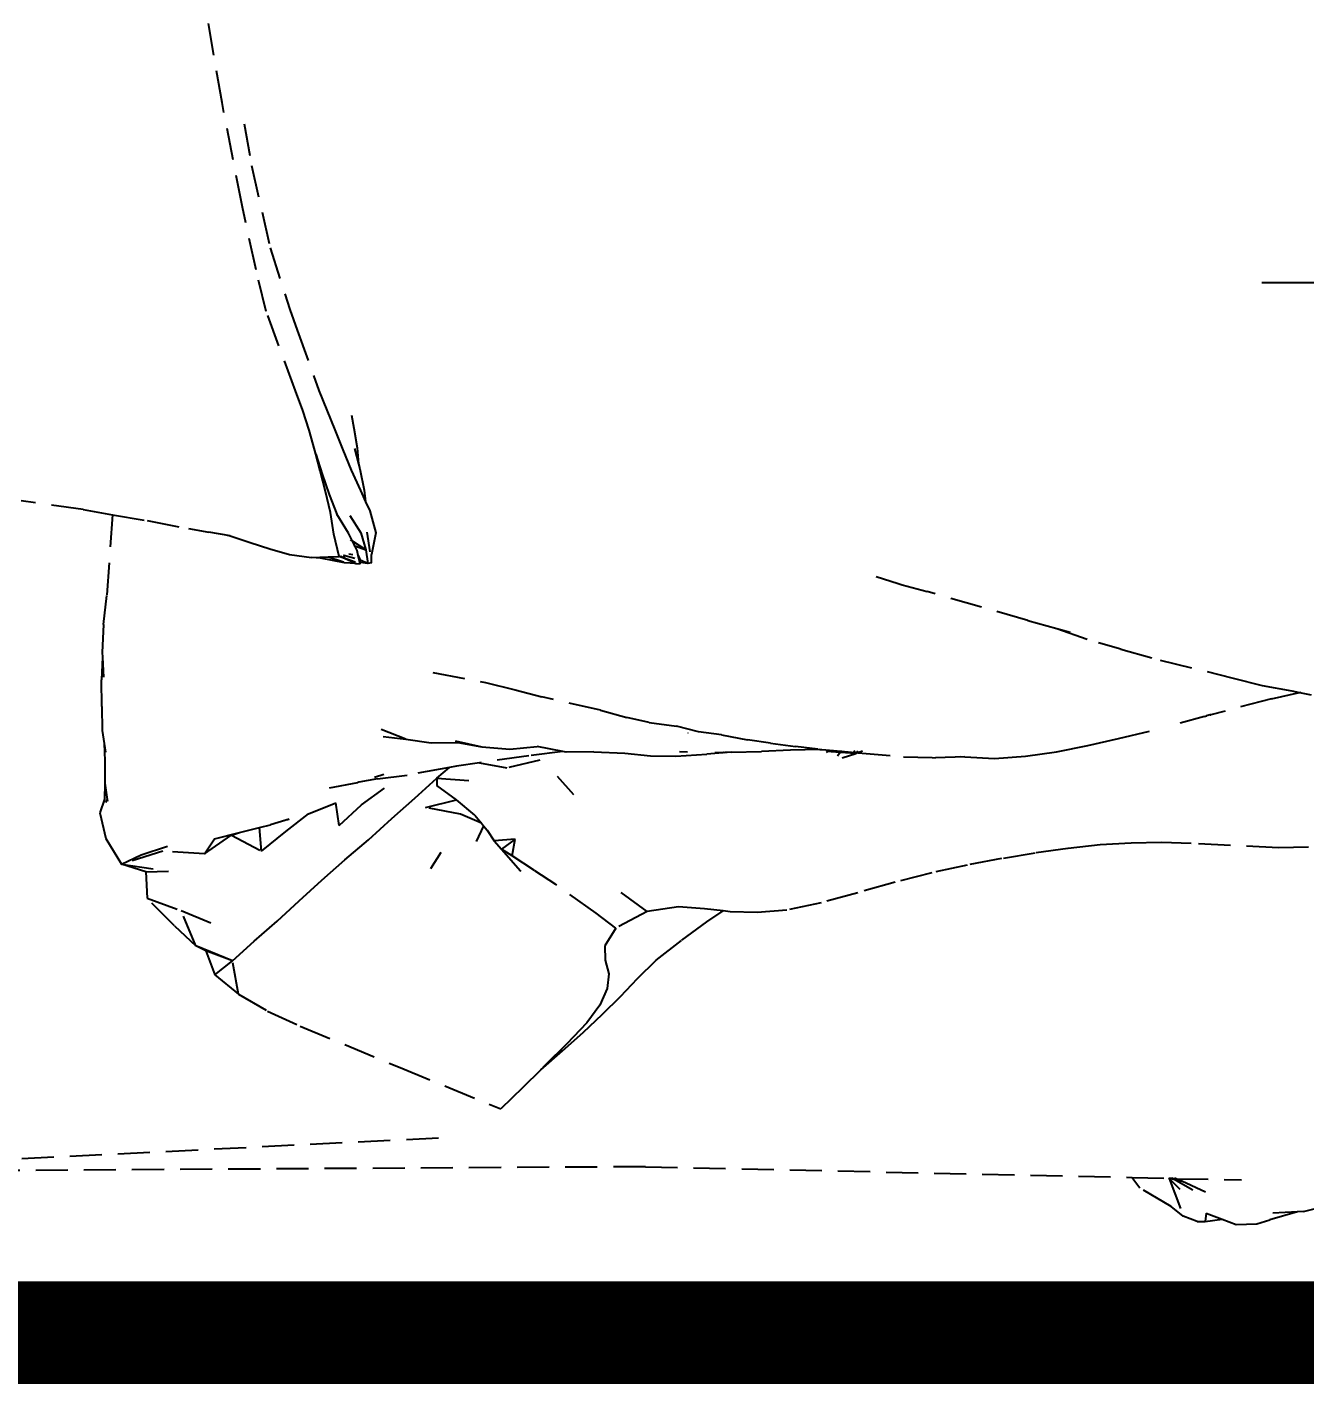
# Model space of a CAD drawing. Header units: millimetres. Extents: x 0 to 460473, y -68369 to 85219.
# Drawn here: x 229509.8 to 229758.7, y -31072.2 to -30807.9 of the extents above; entities that cross this region are included whole.
import ezdxf

# ---------------------------------------------------------------- set-up
doc = ezdxf.new("R2010")
doc.units = ezdxf.units.MM
doc.header["$LTSCALE"] = 50
doc.linetypes.add('HIDDEN2', pattern=[0.1875, 0.125, -0.0625])
for name, color, linetype in [('DIM', 7, 'Continuous'), ('fur', 6, 'Continuous'), ('hid', 8, 'HIDDEN2')]:
    doc.layers.add(name, color=color, linetype=linetype)
doc.styles.add('맑은 고딕', font='malgun.ttf')
doc.dimstyles.new('DH IN40', dxfattribs={"dimscale": 40, "dimtxt": 2.5, "dimasz": 1, "dimexe": 1.5, "dimexo": 1.5, "dimtad": 1, "dimdec": 7, "dimlunit": 6, "dimtxsty": '맑은 고딕', "dimblk": 'ARCHTICK', "dimcen": 2.5, "dimclrd": 256, "dimclre": 256, "dimclrt": 256, "dimadec": 0, "dimazin": 0, "dimtfac": 1, "dimtdec": 7, "dimtix": 1, "dimtmove": 0, "dimatfit": 3, "dimldrblk": 'ARCHTICK', "dimfxl": 1, "dimtfillclr": 1, "dimlwd": -1, "dimlwe": -1, "dimarcsym": 0})

# ---------------------------------------------------------------- blocks, each defined once
blk = doc.blocks.new('_ArchTick')
at = {"color": 0, "linetype": 'ByBlock', "const_width": 0.15}
blk.add_lwpolyline([(-0.5, -0.5), (0.5, 0.5)], dxfattribs=at)
blk = doc.blocks.new('*D439')
at = {"layer": 'Defpoints', "color": 0, "transparency": 16777216}
for p in [(229959, -29637.76), (229810.33, -30857.76), (229959, -30857.76)]:
    blk.add_point(p, dxfattribs=at)
at = {"layer": 'DIM', "transparency": 16777216}
for p, q in [((229899, -29637.76), (229750.33, -29637.76)), ((229810.33, -29637.76), (229810.33, -30857.76)), ((229899, -30857.76), (229750.33, -30857.76))]:
    blk.add_line(p, q, dxfattribs=at)
at = {"layer": 'DIM', "transparency": 16777216, "xscale": 40, "yscale": 40, "zscale": 40}
for p, rotation in [((229810.33, -29637.76), 90), ((229810.33, -30857.76), 270)]:
    blk.add_blockref('_ArchTick', p, dxfattribs=dict(at, rotation=rotation))
at = {"layer": 'DIM', "transparency": 16777216, "insert": (229725.01, -30247.76), "char_height": 100, "attachment_point": 5, "rotation": 90, "style": '맑은 고딕'}
blk.add_mtext('1,220', dxfattribs=at)

msp = doc.modelspace()

# ---------------------------------------------------------------- linework, layer by layer
at = {"layer": 'fur', "color": 40, "lineweight": 50, "true_color": 0xf8d731, "const_width": 20}
msp.add_lwpolyline([(227948.79534532, -29852.15140199), (229958.57693828, -29852.15140199), (229958.57693828, -31062.19639215), (227948.79534532, -31062.19639215)], close=True, dxfattribs=at)
at = {"layer": 'hid'}
for p, q in [((229547.7977445, -30822.63174318), (229542.91532024, -30794.32642014)), ((229551.76247497, -30842.98841543), (229547.7977445, -30822.63174318)), ((229552.11725435, -30826.77128371), (229553.52737327, -30834.86492518)), ((229553.52737327, -30834.86492518), (229557.18381728, -30850.93776299)), ((229554.43390209, -30855.21897217), (229551.76247497, -30842.98841543)), ((229557.18381728, -30850.93776299), (229561.02606637, -30862.94059516)), ((229556.40960167, -30863.2978593), (229554.43390209, -30855.21897217)), ((229562.1265657, -30878.78607661), (229556.40960167, -30863.2978593)), ((229561.02606637, -30862.94059516), (229562.44801682, -30866.96578634)), ((229562.44801682, -30866.96578634), (229566.64837813, -30878.7128036)), ((229563.55001592, -30882.59679174), (229562.1265657, -30878.78607661)), ((229566.64837813, -30878.7128036), (229568.23097081, -30882.53035103)), ((229564.8051584, -30886.455948), (229563.55001592, -30882.59679174)), ((229568.23097081, -30882.53035103), (229569.7953996, -30886.3889781)), ((229573.01846424, -30883.5264111), (229573.47917279, -30886.02565604)), ((229565.89215978, -30890.3922966), (229564.8051584, -30886.455948)), ((229569.7953996, -30886.3889781), (229571.32949966, -30890.28941462)), ((229573.47917279, -30886.02565604), (229574.09357936, -30889.90359121)), ((229566.08295453, -30891.13154117), (229565.89215978, -30890.3922966)), ((229566.08295453, -30891.13154117), (229567.29777938, -30895.00129799)), ((229566.91633738, -30894.36052815), (229566.08295453, -30891.13154117)), ((229571.32949966, -30890.28941462), (229572.9687504, -30894.21023906)), ((229573.59698821, -30890.00004747), (229574.36795473, -30892.98096928)), ((229574.09357936, -30889.90359121), (229574.36795473, -30892.98096928)), ((229567.94268132, -30898.36734576), (229566.91633738, -30894.36052815)), ((229572.9687504, -30894.21023906), (229574.75364566, -30898.15780819)), ((229574.36795473, -30892.98096928), (229574.62983115, -30893.99350759)), ((229574.62983115, -30893.99350759), (229575.4985324, -30898.09794385)), ((229567.29777938, -30895.00129799), (229568.65340658, -30898.96723079)), ((229568.91869957, -30902.45275296), (229567.94268132, -30898.36734576)), ((229568.65340658, -30898.96723079), (229570.18367389, -30902.8270929)), ((229574.75364566, -30898.15780819), (229575.77036981, -30900.37116536)), ((229575.4985324, -30898.09794385), (229575.77036981, -30900.37116536)), ((229520.75069053, -30901.9165546), (229508.66269527, -30900.17002402)), ((229520.75069053, -30901.9165546), (229526.45333555, -30902.89735263)), ((229569.60876131, -30906.70436927), (229568.91869957, -30902.45275296)), ((229575.77036981, -30900.37116536), (229576.59969829, -30902.17657159)), ((229576.59969829, -30902.17657159), (229577.72985977, -30906.41035425)), ((229526.45333555, -30902.89735263), (229525.33714536, -30918.65980139)), ((229526.45333555, -30902.89735263), (229533.22329398, -30904.06171791)), ((229533.22329398, -30904.06171791), (229541.28790104, -30905.62024801)), ((229572.42150028, -30906.52151366), (229570.18367389, -30902.8270929)), ((229572.6852935, -30903.04495207), (229574.85163076, -30906.43426069)), ((229541.28790104, -30905.62024801), (229545.20980468, -30906.30241451)), ((229549.37650444, -30907.03802583), (229545.20980468, -30906.30241451)), ((229548.56776855, -30906.79315661), (229549.37650444, -30907.03802583)), ((229549.37650444, -30907.03802583), (229553.26791272, -30908.28673647)), ((229570.64710342, -30911.01427972), (229569.60876131, -30906.70436927)), ((229573.19874888, -30908.07525866), (229572.42150028, -30906.52151366)), ((229573.19874888, -30908.07525866), (229572.81494854, -30907.82948804)), ((229574.85163076, -30906.43426069), (229575.84131361, -30909.767453)), ((229576.63269327, -30910.16243677), (229576.08660964, -30906.29923447)), ((229577.72985977, -30906.41035425), (229576.89065405, -30910.65046892)), ((229553.26791272, -30908.28673647), (229557.12649266, -30909.53827051)), ((229557.12649266, -30909.53827051), (229560.92908112, -30910.68682474)), ((229575.84131361, -30909.767453), (229573.19874888, -30908.07525866)), ((229573.63991623, -30908.95716642), (229573.19874888, -30908.07525866)), ((229573.46943772, -30908.87126285), (229573.50650196, -30908.90805952)), ((229573.50650196, -30908.90805952), (229573.53546085, -30908.97635433)), ((229573.50650196, -30908.90805952), (229573.63991623, -30908.95716642)), ((229573.63991623, -30908.95716642), (229575.84131361, -30909.767453)), ((229574.09524578, -30909.86738485), (229573.63991623, -30908.95716642)), ((229574.33558952, -30910.86332738), (229574.09524578, -30909.86738485)), ((229575.84131361, -30909.767453), (229576.21942278, -30912.38337783)), ((229560.92908112, -30910.68682474), (229565.24892426, -30911.25056199)), ((229565.24892426, -30911.25056199), (229568.45607307, -30911.11018273)), ((229567.00665698, -30911.38355239), (229565.24892426, -30911.25056199)), ((229571.6312871, -30912.2907637), (229567.00665698, -30911.38355239)), ((229568.45607307, -30911.11018273), (229570.64710342, -30911.01427972)), ((229568.45607307, -30911.11018273), (229571.47573301, -30912.0890104)), ((229571.13513163, -30911.2310088), (229570.64710342, -30911.01427972)), ((229570.73255218, -30910.99434082), (229571.00571556, -30911.11126104)), ((229571.00571556, -30911.11126104), (229570.93990251, -30910.945957)), ((229571.07054664, -30911.136709), (229571.00571556, -30911.11126104)), ((229571.13513163, -30911.2310088), (229571.07054664, -30911.136709)), ((229571.61961732, -30911.35223419), (229571.07054664, -30911.136709)), ((229571.64100572, -30911.45566308), (229571.13513163, -30911.2310088)), ((229571.51480482, -30910.84538755), (229571.4873286, -30910.81821877)), ((229573.69258264, -30911.46295413), (229571.51480482, -30910.84538755)), ((229571.51480482, -30910.84538755), (229571.61961732, -30911.35223419)), ((229571.61961732, -30911.35223419), (229571.64100572, -30911.45566308)), ((229573.50733517, -30912.09321485), (229571.61961732, -30911.35223419)), ((229573.85078295, -30912.43700592), (229571.6312871, -30912.2907637)), ((229573.69559288, -30912.36808736), (229571.64100572, -30911.45566308)), ((229573.25653997, -30910.69330205), (229572.51382371, -30910.57869297)), ((229573.8000323, -30912.12453016), (229573.50733517, -30912.09321485)), ((229573.69559288, -30912.36808736), (229573.8417882, -30912.38162455)), ((229573.85078295, -30912.43700592), (229573.69559288, -30912.36808736)), ((229573.85078295, -30912.43700592), (229574.72165053, -30912.46309678)), ((229574.33558952, -30910.86332738), (229574.71248525, -30911.75217453)), ((229574.53815894, -30911.70273968), (229574.33558952, -30910.86332738)), ((229574.71248525, -30911.75217453), (229574.53815894, -30911.70273968)), ((229574.662207, -30912.21677319), (229574.53815894, -30911.70273968)), ((229574.72165053, -30912.46309678), (229574.662207, -30912.21677319)), ((229574.71855262, -30912.22280154), (229574.662207, -30912.21677319)), ((229576.21942278, -30912.38337783), (229574.71248525, -30911.75217453)), ((229574.71855262, -30912.22280154), (229574.71248525, -30911.75217453)), ((229574.72165053, -30912.46309678), (229574.71855262, -30912.22280154)), ((229576.21942278, -30912.38337783), (229574.71855262, -30912.22280154)), ((229576.90315215, -30912.25476617), (229576.21942278, -30912.38337783)), ((229576.90315215, -30912.25476617), (229576.89065405, -30910.65046892)), ((229675.19235879, -30914.92768905), (229679.4983707, -30916.33027335)), ((229679.4983707, -30916.33027335), (229680.2416639, -30916.53425186)), ((229680.2416639, -30916.53425186), (229680.27258631, -30916.5440906)), ((229680.27258631, -30916.5440906), (229685.1265149, -30917.87477891)), ((229704.74353199, -30923.51477666), (229685.1265149, -30917.87477891)), ((229524.72057245, -30924.30746194), (229525.33714536, -30918.65980139)), ((229704.74353199, -30923.51477666), (229710.38348686, -30925.06116921)), ((229524.72057245, -30924.30746194), (229524.47860924, -30929.7272642)), ((229710.38348686, -30925.06116921), (229718.48544243, -30927.87813357)), ((229710.38348686, -30925.06116921), (229712.97594686, -30925.77198355)), ((229722.8517785, -30929.10681458), (229718.48544243, -30927.87813357)), ((229524.51835029, -30930.63725279), (229524.302636, -30935.05839601)), ((229524.47860924, -30929.7272642), (229524.51835029, -30930.63725279)), ((229524.51835029, -30930.63725279), (229524.68924388, -30934.55036642)), ((229722.8517785, -30929.10681458), (229730.53927623, -30931.24602646)), ((229730.53927623, -30931.24602646), (229741.91954577, -30934.0101765)), ((229588.86815168, -30933.62617179), (229599.09492996, -30935.61076453)), ((229741.91954577, -30934.0101765), (229744.71245442, -30934.7670401)), ((229524.39562186, -30940.27129174), (229524.302636, -30935.05839601)), ((229599.09492996, -30935.61076453), (229604.91771123, -30937.0015021)), ((229744.71245442, -30934.7670401), (229750.38492522, -30936.17730206)), ((229750.38492522, -30936.17730206), (229756.12938506, -30937.23680526)), ((229604.91771123, -30937.0015021), (229610.07226077, -30938.40256738)), ((229621.49052454, -30940.99956717), (229610.07226077, -30938.40256738)), ((229752.21598013, -30938.73938416), (229740.36244921, -30941.89288768)), ((229752.21598013, -30938.73938416), (229757.6386271, -30937.54423834)), ((229756.12938506, -30937.23680526), (229757.6386271, -30937.54423834)), ((229757.6386271, -30937.54423834), (229758.00193672, -30937.46416528)), ((229757.6386271, -30937.54423834), (229759.8948125, -30938.00382402)), ((229524.39562186, -30940.27129174), (229524.44461441, -30944.90565214)), ((229621.49052454, -30940.99956717), (229626.66640418, -30942.41006855)), ((229739.17548819, -30942.21692758), (229739.57197845, -30942.09008333)), ((229740.28791693, -30941.89938261), (229739.57197845, -30942.09008333)), ((229740.28791693, -30941.89938261), (229740.33252898, -30941.88575881)), ((229740.36244921, -30941.89288768), (229740.28791693, -30941.89938261)), ((229740.33252898, -30941.88575881), (229740.36244921, -30941.89288768)), ((229583.60095259, -30946.63316522), (229578.77501975, -30944.73038008)), ((229630.97241609, -30943.3922304), (229626.66640418, -30942.41006855)), ((229630.97241609, -30943.3922304), (229636.29893948, -30944.12062967)), ((229640.57028999, -30945.22188782), (229636.29893948, -30944.12062967)), ((229739.17548819, -30942.21692758), (229734.4040219, -30943.51953603)), ((229524.44461441, -30944.90565214), (229524.84185383, -30947.47859895)), ((229524.84185383, -30947.47859895), (229524.95553672, -30950.85519527)), ((229524.84185383, -30947.47859895), (229525.10051468, -30949.15396293)), ((229579.16162763, -30946.08820605), (229583.60095259, -30946.63316522)), ((229583.60095259, -30946.63316522), (229588.54020155, -30947.31901039)), ((229588.54020155, -30947.31901039), (229593.74341036, -30947.2918298)), ((229593.21149124, -30946.94353945), (229598.41736632, -30948.12983808)), ((229593.74341036, -30947.2918298), (229598.41736632, -30948.12983808)), ((229638.59912818, -30945.47416436), (229638.50949913, -30945.48444841)), ((229645.08893623, -30945.78061229), (229640.57028999, -30945.22188782)), ((229645.08893623, -30945.78061229), (229650.1701636, -30946.75663861)), ((229654.61315468, -30947.41549473), (229650.1701636, -30946.75663861)), ((229654.61315468, -30947.41549473), (229659.50407764, -30948.05759867)), ((229716.41142447, -30947.86332067), (229722.43317548, -30946.50532793)), ((229722.43317548, -30946.50532793), (229728.43792908, -30945.05580089)), ((229607.56664177, -30949.84059403), (229597.94119024, -30951.24660875)), ((229598.41736632, -30948.12983808), (229603.85320643, -30948.55896354)), ((229603.85320643, -30948.55896354), (229609.1723976, -30948.0267361)), ((229614.20548412, -30949.03052964), (229607.56664177, -30949.84059403)), ((229614.20548412, -30949.03052964), (229609.1723976, -30948.0267361)), ((229614.8448684, -30949.15804778), (229614.20548412, -30949.03052964)), ((229620.23338237, -30949.12290057), (229614.8448684, -30949.15804778)), ((229620.23338237, -30949.12290057), (229626.24180208, -30949.33419162)), ((229626.24180208, -30949.33419162), (229631.25637291, -30949.86029509)), ((229631.25637291, -30949.86029509), (229636.20695347, -30949.93743666)), ((229636.20695347, -30949.93743666), (229642.20370829, -30949.55529523)), ((229636.92129327, -30949.00498909), (229638.44374276, -30949.0801906)), ((229646.99397989, -30949.18479247), (229642.20370829, -30949.55529523)), ((229643.80826155, -30949.19824131), (229645.46754533, -30949.17905651)), ((229645.46754533, -30949.17905651), (229645.76279747, -30949.18999004)), ((229646.99397989, -30949.18479247), (229645.76279747, -30949.18999004)), ((229646.99397989, -30949.18479247), (229652.85575523, -30948.99609358)), ((229658.50922892, -30948.78567266), (229652.85575523, -30948.99609358)), ((229664.20536278, -30948.63773475), (229658.50922892, -30948.78567266)), ((229663.83041979, -30948.57238542), (229659.50407764, -30948.05759867)), ((229663.83041979, -30948.57238542), (229664.20536278, -30948.63773475)), ((229664.20536278, -30948.63773475), (229664.61246655, -30948.64021219)), ((229664.61246655, -30948.64021219), (229668.35917109, -30948.97875025)), ((229665.5844864, -30949.04436877), (229665.5205886, -30949.13329864)), ((229665.5844864, -30949.04436877), (229665.72604984, -30949.21071437)), ((229668.17827675, -30949.22820858), (229665.5844864, -30949.04436877)), ((229668.17827675, -30949.22820858), (229667.66200435, -30949.94016259)), ((229668.35917109, -30948.97875025), (229668.17827675, -30949.22820858)), ((229671.26029002, -30949.44665211), (229668.17827675, -30949.22820858)), ((229668.42430899, -30948.88892327), (229668.35917109, -30948.97875025)), ((229668.35917109, -30948.97875025), (229671.08829747, -30949.22363475)), ((229668.59061823, -30950.29005498), (229671.26029002, -30949.44665211)), ((229671.08829747, -30949.22363475), (229670.85293219, -30948.91844395)), ((229671.26029002, -30949.44665211), (229671.08829747, -30949.22363475)), ((229671.08829747, -30949.22363475), (229671.40178444, -30949.25176394)), ((229671.26029002, -30949.44665211), (229671.40178444, -30949.25176394)), ((229671.69134783, -30949.27774646), (229671.26029002, -30949.44665211)), ((229671.40178444, -30949.25176394), (229671.63686604, -30948.92797291)), ((229671.40178444, -30949.25176394), (229671.69134783, -30949.27774646)), ((229672.55549492, -30948.93913914), (229671.69134783, -30949.27774646)), ((229671.69134783, -30949.27774646), (229680.55421015, -30950.07301105)), ((229680.55421015, -30950.07301105), (229686.11131879, -30950.22654665)), ((229692.44273575, -30950.06733453), (229686.76526571, -30950.24461434)), ((229691.60897528, -30950.00551051), (229692.44273575, -30950.06733453)), ((229692.44273575, -30950.06733453), (229698.25385212, -30950.39161938)), ((229698.25385212, -30950.39161938), (229704.28060238, -30949.96708566)), ((229704.28060238, -30949.96708566), (229710.35267908, -30949.08789536)), ((229710.35267908, -30949.08789536), (229716.41142447, -30947.86332067)), ((229524.95553672, -30950.85519527), (229524.96542423, -30955.02946905)), ((229592.09348815, -30952.14407628), (229583.83325061, -30953.60854539)), ((229589.65069935, -30954.22797296), (229592.09348815, -30952.14407628)), ((229593.47978378, -30951.89829798), (229592.09348815, -30952.14407628)), ((229597.94119024, -30951.24660875), (229593.47978378, -30951.89829798)), ((229597.94119024, -30951.24660875), (229603.25296436, -30952.22816688)), ((229609.71398192, -30950.70220991), (229603.25296436, -30952.22816688)), ((229686.11131879, -30950.22654665), (229686.76526571, -30950.24461434)), ((229524.96586848, -30955.2170216), (229524.90954372, -30958.30539869)), ((229524.96542423, -30955.02946905), (229524.96453535, -30955.07445475)), ((229524.96453535, -30955.07445475), (229524.96586848, -30955.2170216)), ((229524.96586848, -30955.2170216), (229525.45687568, -30958.37431822)), ((229568.75720969, -30956.11362122), (229574.26170603, -30955.09061252)), ((229574.44424977, -30955.02926666), (229574.26170603, -30955.09061252)), ((229578.06846052, -30954.33823417), (229574.44424977, -30955.02926666)), ((229577.48962005, -30954.00583589), (229579.32728034, -30953.43341926)), ((229578.06846052, -30954.33823417), (229583.83325061, -30953.60854539)), ((229585.33035629, -30958.1305262), (229589.65069935, -30954.22797296)), ((229589.65069935, -30954.22797296), (229589.62403674, -30955.6257806)), ((229589.65069935, -30954.22797296), (229596.50232418, -30954.73513489)), ((229616.31164536, -30957.46917691), (229613.13912777, -30953.86881665)), ((229574.95360082, -30959.38618967), (229579.44025193, -30956.13935874)), ((229593.44212284, -30958.41093112), (229589.62403674, -30955.6257806)), ((229524.90954372, -30958.30539869), (229523.99268313, -30960.98854687)), ((229525.45687568, -30958.37431822), (229525.13663522, -30958.94608851)), ((229525.45687568, -30958.37431822), (229525.50378669, -30958.67596749)), ((229564.63383668, -30961.15037228), (229569.98768926, -30959.04514935)), ((229570.59193071, -30963.46916314), (229569.98768926, -30959.04514935)), ((229570.59193071, -30963.46916314), (229574.95360082, -30959.38618967)), ((229580.85736978, -30962.10280257), (229585.33035629, -30958.1305262)), ((229587.44170191, -30959.9126696), (229593.44212284, -30958.41093112)), ((229594.2729965, -30961.24826336), (229587.44170191, -30959.9126696)), ((229597.04424178, -30961.44254631), (229593.44212284, -30958.41093112)), ((229523.99268313, -30960.98854687), (229525.19316725, -30965.97261097)), ((229555.11645485, -30963.84909131), (229557.26962313, -30963.30814017)), ((229560.89373872, -30962.21316614), (229557.26962313, -30963.30814017)), ((229559.74684466, -30962.47779595), (229560.89373872, -30962.21316614)), ((229560.24217113, -30964.61677458), (229564.63383668, -30961.15037228)), ((229576.33605727, -30966.21966674), (229580.85736978, -30962.10280257)), ((229598.32622091, -30963.00753402), (229594.2729965, -30961.24826336)), ((229597.04424178, -30961.44254631), (229598.32622091, -30963.00753402)), ((229598.32622091, -30963.00753402), (229598.7248626, -30963.4941795)), ((229525.19316725, -30965.97261097), (229528.19337772, -30970.98803628)), ((229544.37924987, -30968.93511725), (229549.62745184, -30965.35198799)), ((229546.31995477, -30966.05907966), (229551.21115569, -30964.830239)), ((229549.62745184, -30965.35198799), (229551.21115569, -30964.830239)), ((229549.62745184, -30965.35198799), (229555.51855606, -30968.47090404)), ((229551.21115569, -30964.830239), (229555.11645485, -30963.84909131)), ((229555.51855606, -30968.47090404), (229555.11645485, -30963.84909131)), ((229555.51855606, -30968.47090404), (229560.24217113, -30964.61677458)), ((229598.7248626, -30963.4941795), (229597.30020286, -30966.52499353)), ((229598.7248626, -30963.4941795), (229599.41588115, -30964.3377467)), ((229599.41588115, -30964.3377467), (229600.78567287, -30966.40272544)), ((229536.25715156, -30968.41944881), (229528.19337772, -30970.98803628)), ((229532.084786, -30969.17169177), (229537.20067476, -30967.48770694)), ((229544.37924987, -30968.93511725), (229536.25715156, -30968.41944881)), ((229544.37924987, -30968.93511725), (229546.31995477, -30966.05907966)), ((229571.73675663, -30970.11947914), (229576.33605727, -30966.21966674)), ((229604.8990474, -30966.10006355), (229600.78567287, -30966.40272544)), ((229600.78567287, -30966.40272544), (229602.20745667, -30968.04184628)), ((229604.8990474, -30966.10006355), (229602.20745667, -30968.04184628)), ((229604.27980822, -30969.37265182), (229602.20745667, -30968.04184628)), ((229602.20745667, -30968.04184628), (229605.91914616, -30972.25143867)), ((229604.27980822, -30969.37265182), (229604.8990474, -30966.10006355)), ((229712.54801193, -30967.89593758), (229706.14298586, -30968.81774306)), ((229718.81105959, -30967.21922305), (229712.54801193, -30967.89593758)), ((229724.89713415, -30966.85279194), (229718.81105959, -30967.21922305)), ((229730.80890189, -30966.77780507), (229724.89713415, -30966.85279194)), ((229736.58202405, -30966.92233674), (229730.80890189, -30966.77780507)), ((229753.56910771, -30967.80782108), (229736.58202405, -30966.92233674)), ((229759.43088305, -30967.66600053), (229753.56910771, -30967.80782108)), ((229528.19337772, -30970.98803628), (229532.084786, -30969.17169177)), ((229528.19337772, -30970.98803628), (229537.37764785, -30972.33967554)), ((229532.93299036, -30972.44061457), (229528.19337772, -30970.98803628)), ((229567.21011161, -30974.06882817), (229571.73675663, -30970.11947914)), ((229590.38525433, -30968.72396655), (229588.3738935, -30971.89854486)), ((229608.67447332, -30972.18653167), (229604.27980822, -30969.37265182)), ((229692.93099484, -30971.13824447), (229686.02671135, -30972.65956182)), ((229699.61264551, -30969.89600123), (229692.93099484, -30971.13824447)), ((229706.14298586, -30968.81774306), (229699.61264551, -30969.89600123)), ((229532.93299036, -30972.44061457), (229537.37764785, -30972.33967554)), ((229532.93299036, -30972.44061457), (229533.20961496, -30977.60977815)), ((229605.91914616, -30972.25143867), (229605.86457864, -30972.27655777)), ((229605.91914616, -30972.25143867), (229606.00954521, -30972.35396426)), ((229608.67447332, -30972.18653167), (229612.77518311, -30974.88344021)), ((229686.02671135, -30972.65956182), (229678.89979505, -30974.49628105)), ((229562.81078056, -30978.09358345), (229567.21011161, -30974.06882817)), ((229620.64931912, -30980.50159045), (229612.77518311, -30974.88344021)), ((229630.62080289, -30980.18017854), (229623.20026457, -30974.79125537)), ((229671.64023225, -30976.52514338), (229664.46032401, -30978.51604997)), ((229678.89979505, -30974.49628105), (229671.64023225, -30976.52514338)), ((229538.55380234, -30983.00647145), (229533.20961496, -30977.60977815)), ((229533.20961496, -30977.60977815), (229539.83094148, -30979.96968168)), ((229558.52709859, -30982.08303798), (229562.81078056, -30978.09358345)), ((229664.46032401, -30978.51604997), (229657.8349981, -30979.92241366)), ((229539.83094148, -30979.96968168), (229547.07317357, -30982.97556265)), ((229542.66784344, -30986.85124901), (229539.83094148, -30979.96968168)), ((229624.49806723, -30983.41474502), (229620.64931912, -30980.50159045)), ((229630.62080289, -30980.18017854), (229624.49806723, -30983.41474502)), ((229636.71254326, -30979.29210526), (229630.62080289, -30980.18017854)), ((229641.79210421, -30979.70229412), (229636.71254326, -30979.29210526)), ((229645.41856934, -30980.09004862), (229641.79210421, -30979.70229412)), ((229642.22170555, -30982.22061517), (229645.41856934, -30980.09004862)), ((229646.74935042, -30980.23234045), (229645.41856934, -30980.09004862)), ((229652.04121242, -30980.39056974), (229646.74935042, -30980.23234045)), ((229657.8349981, -30979.92241366), (229652.04121242, -30980.39056974)), ((229538.55380234, -30983.00647145), (229542.66784344, -30986.85124901)), ((229554.04677985, -30985.99701691), (229558.52709859, -30982.08303798)), ((229624.49806723, -30983.41474502), (229622.33639592, -30986.85072065)), ((229637.38644079, -30985.74788404), (229642.22170555, -30982.22061517)), ((229544.64887554, -30987.86093653), (229542.66784344, -30986.85124901)), ((229544.14134272, -30987.45670836), (229542.66784344, -30986.85124901)), ((229549.87008162, -30989.8106413), (229554.04677985, -30985.99701691)), ((229622.33639592, -30986.85072065), (229622.39738665, -30989.69704485)), ((229632.3728698, -30989.66476892), (229637.38644079, -30985.74788404)), ((229544.64887554, -30987.86093653), (229544.14134272, -30987.45670836)), ((229549.87008162, -30989.8106413), (229544.14134272, -30987.45670836)), ((229549.87008162, -30989.8106413), (229544.64887554, -30987.86093653)), ((229544.64887554, -30987.86093653), (229546.39327696, -30992.5473251)), ((229622.39738665, -30989.69704485), (229623.11094481, -30992.31651296)), ((229628.71075999, -30993.25318835), (229632.3728698, -30989.66476892)), ((229546.39327696, -30992.5473251), (229549.87008162, -30989.8106413)), ((229550.99591043, -30996.31817911), (229549.87008162, -30989.8106413)), ((229623.11094481, -30992.31651296), (229622.80632447, -30995.21620107)), ((229546.39327696, -30992.5473251), (229550.99591043, -30996.31817911)), ((229625.38993161, -30996.72205412), (229628.71075999, -30993.25318835)), ((229550.99591043, -30996.31817911), (229556.69037788, -30999.59093909)), ((229622.80632447, -30995.21620107), (229621.40120479, -30998.40331461)), ((229621.923792, -31000.21212015), (229625.38993161, -30996.72205412)), ((229556.69037788, -30999.59093909), (229563.03941246, -31002.49620135)), ((229618.11103842, -31003.77638712), (229621.923792, -31000.21212015)), ((229621.40120479, -30998.40331461), (229618.83826117, -31001.87937922)), ((229563.03941246, -31002.49620135), (229582.51378457, -31010.60668415)), ((229618.83826117, -31001.87937922), (229614.93085532, -31005.94740023)), ((229614.14230856, -31007.35326198), (229618.11103842, -31003.77638712)), ((229609.8795578, -31011.00605742), (229614.14230856, -31007.35326198)), ((229614.93085532, -31005.94740023), (229610.68783384, -31010.20298746)), ((229582.51378457, -31010.60668415), (229602.0801427, -31018.65077907)), ((229610.68783384, -31010.20298746), (229609.8795578, -31011.00605742)), ((229609.8795578, -31011.00605742), (229606.39515324, -31014.46801905)), ((229606.39515324, -31014.46801905), (229602.0801427, -31018.65077907)), ((229589.94110266, -31024.3296641), (229507.38065658, -31028.44762622)), ((229630.26530441, -31029.90552431), (229486.30052863, -31030.7597146)), ((229630.26530441, -31029.90552431), (229725.00248278, -31031.98032976)), ((229726.58832447, -31034.07448287), (229725.00248278, -31031.98032976)), ((229725.00248278, -31031.98032976), (229732.17981187, -31032.1375179)), ((229732.67206605, -31037.63973364), (229726.58832447, -31034.07448287)), ((229732.25445545, -31032.20966277), (229732.17981187, -31032.1375179)), ((229732.17981187, -31032.1375179), (229732.25825767, -31032.13923592)), ((229732.25445545, -31032.20966277), (229735.00904403, -31039.51085284)), ((229734.44379665, -31034.32571531), (229732.25445545, -31032.20966277)), ((229732.25825767, -31032.13923592), (229733.13593628, -31032.34970711)), ((229732.25825767, -31032.13923592), (229732.78438269, -31032.1507584)), ((229733.13593628, -31032.34970711), (229732.78438269, -31032.1507584)), ((229732.78438269, -31032.1507584), (229733.40168622, -31032.16427774)), ((229736.88209256, -31034.46970524), (229733.13593628, -31032.34970711)), ((229733.13593628, -31032.34970711), (229734.71345362, -31032.7280027)), ((229733.45091514, -31032.18002137), (229733.40168622, -31032.16427774)), ((229733.45091514, -31032.18002137), (229733.54481807, -31032.19730529)), ((229733.54481807, -31032.19730529), (229733.47565628, -31032.16589773)), ((229733.63972108, -31032.24040237), (229733.54481807, -31032.19730529)), ((229734.71345362, -31032.7280027), (229733.63972108, -31032.24040237)), ((229733.63972108, -31032.24040237), (229746.34965295, -31032.44784658)), ((229739.35471658, -31034.83567966), (229734.71345362, -31032.7280027)), ((229735.00904403, -31039.51085284), (229732.67206605, -31037.63973364)), ((229737.70030148, -31040.54878028), (229735.00904403, -31039.51085284)), ((229739.49736155, -31038.9191442), (229739.25006582, -31040.55028017)), ((229739.49736155, -31038.9191442), (229742.60201557, -31040.10222284)), ((229757.25573878, -31038.67655526), (229751.88814411, -31040.26455015)), ((229757.25573878, -31038.67655526), (229752.46905578, -31038.94689226)), ((229758.45781181, -31038.6086659), (229757.25573878, -31038.67655526)), ((229758.45781181, -31038.6086659), (229761.27005086, -31037.90296524)), ((229737.70030148, -31040.54878028), (229739.25006582, -31040.55028017)), ((229739.25006582, -31040.55028017), (229742.60201557, -31040.10222284)), ((229742.60201557, -31040.10222284), (229745.31681, -31041.13673918)), ((229745.31681, -31041.13673918), (229749.31586858, -31041.03849604)), ((229749.31586858, -31041.03849604), (229751.88814411, -31040.26455015)), ((228735.99865146, -31052.95734411), (229943.18235069, -31052.95734411))]:
    msp.add_line(p, q, dxfattribs=at)

# ---------------------------------------------------------------- dimensions: what is measured, and where the dimension line sits
at = {"layer": 'DIM'}
dim = msp.add_linear_dim(base=(229810.3343327804, -30857.76328172), p1=(229958.9986514582, -29637.76328172), p2=(229958.9986514582, -30857.76328172), angle=90, dimstyle='DH IN40', dxfattribs=at)
dim.commit()
dim.dimension.update_dxf_attribs({"geometry": '*D439', "text_midpoint": (229725.0082458239, -30247.7632817201)})

doc.saveas('drawing.dxf')
